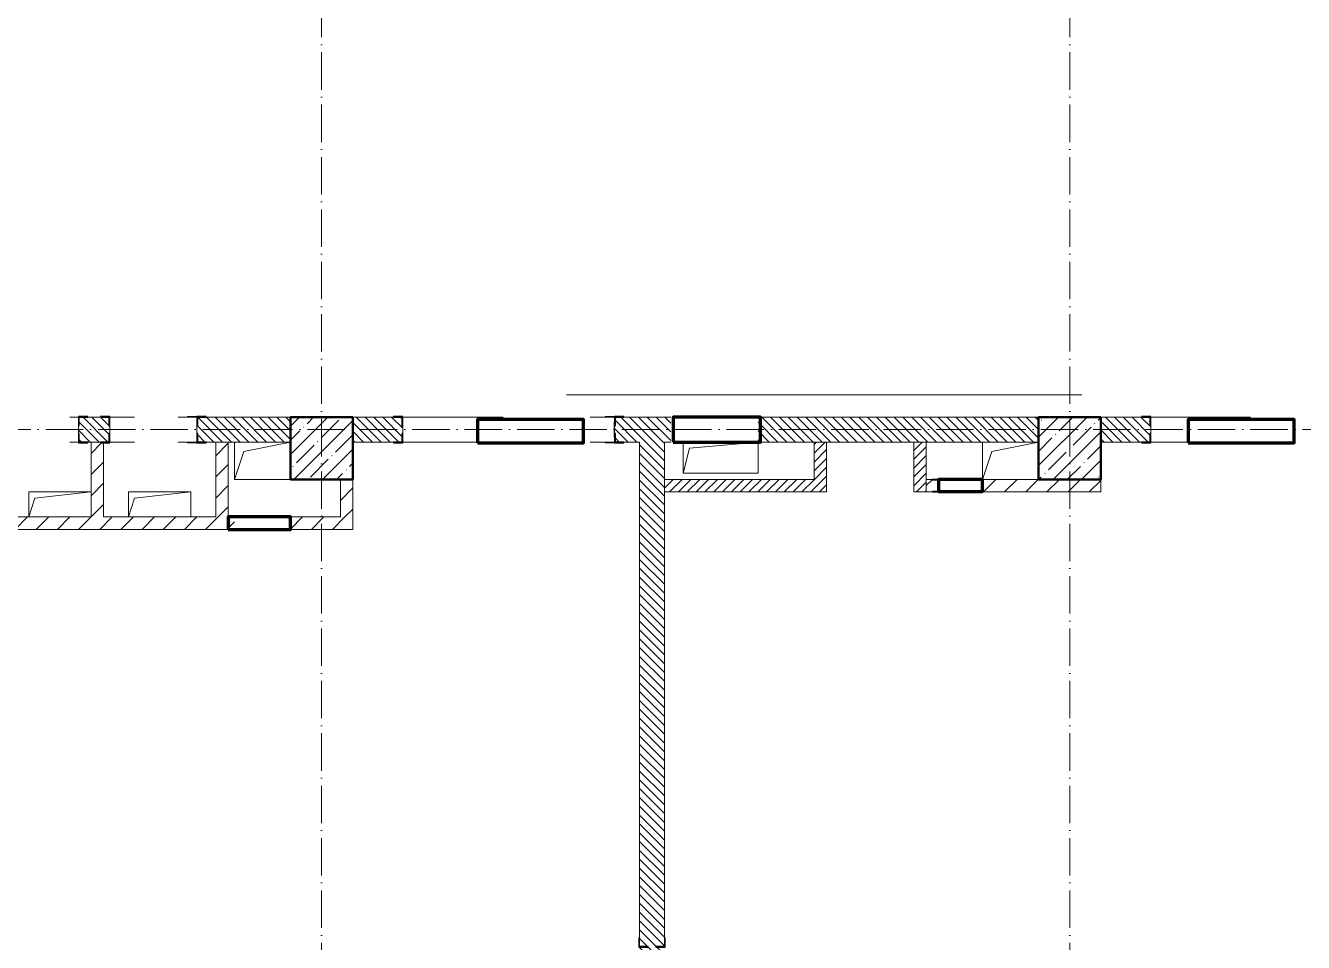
# Model space of a CAD drawing. Header units: millimetres. Extents: x -356862 to 418287, y 0 to 839748.
# Drawn here: x 170004 to 180254, y 517984 to 525337 of the extents above; entities that cross this region are included whole.
import ezdxf

# ---------------------------------------------------------------- set-up
doc = ezdxf.new("R2010")
doc.units = ezdxf.units.MM
doc.linetypes.add('50_200_ШТРИХ_1Т_ш5_п1_п1_', pattern=[700, 500, -100, 0, -100])
for name, color, linetype, lineweight in [('9.7) Заделка 956 шт', 6, 'Continuous', 158), ('A-DETL-GENF-OTLN-2', 7, 'Continuous', 5), ('A-FLOR-____-OTLN', 7, 'Continuous', 9), ('A-GENM-____-MCUT', 7, 'Continuous', 25), ('A-GENM-____-OTLN', 7, 'Continuous', 9), ('A-GENM-____-OTLN-1', 7, 'Continuous', 25), ('A-WALL-____-MCUT', 7, 'Continuous', 13), ('A-WALL-____-PATT-1', 7, 'Continuous', 9), ('A-WALL-FNSH-MCUT-1', 7, 'Continuous', 9), ('I-WALL-____-OTLN', 7, 'Continuous', 9), ('S-COLS-____-MCUT', 7, 'Continuous', 50), ('S-COLS-____-OTLN', 7, 'Continuous', 9), ('S-GRID-____-OTLN-1', 7, '50_200_ШТРИХ_1Т_ш5_п1_п1_', 9)]:
    doc.layers.add(name, color=color, linetype=linetype, lineweight=lineweight)
doc.layers.add('A-DETL-GENF-OTLN-3', color=9, linetype='Continuous', lineweight=9, true_color=0x808080)
pattern_1 = [(135, (142429.057, 459015.94), (-35.35534, -35.35534), [])]
pattern_2 = [(45, (142429.06, 459015.94), (-84.85281, 84.85281), [])]
pattern_3 = [(45, (142429.057, 459015.94), (-35.35534, 35.35534), [])]

# ---------------------------------------------------------------- blocks, each defined once
blk = doc.blocks.new('BSC_Колонна _Прямоугольная - 500х500-V15-АР1_План отверстий 3 этажа в осях 1-64_Ю-ЯЯ')
at = {"layer": 'S-COLS-____-OTLN'}
h = blk.add_hatch(dxfattribs=at)
h.set_pattern_fill('FP_22', color=256, style=0, pattern_type=2)
h.set_pattern_definition([(45, (-35950, -62931.04), (-114.04925, 114.04925), []), (45, (-35835.95, -62931.04), (-114.04925, 114.04925), [201.613, -40.323, 3.353, -36.97])])
h.paths.add_polyline_path([(-250, -250), (250, -250), (250, 250), (-250, 250)], flags=0)
at = {"layer": 'S-COLS-____-MCUT'}
for p, q in [((250, 250), (-250, 250)), ((-250, 250), (-250, -250)), ((250, -250), (250, 250)), ((-250, -250), (250, -250))]:
    blk.add_line(p, q, dxfattribs=at)
blk = doc.blocks.new('BSC_Колонна _Прямоугольная - 500х500-V49-АР1_План отверстий 3 этажа в осях 1-64_Ю-ЯЯ')
at = {"layer": 'S-COLS-____-OTLN'}
h = blk.add_hatch(dxfattribs=at)
h.set_pattern_fill('FP_57', color=256, style=0, pattern_type=2)
h.set_pattern_definition([(45, (-29950, -62931.04), (-114.04925, 114.04925), []), (45, (-29835.95, -62931.04), (-114.04925, 114.04925), [201.613, -40.323, 3.353, -36.97])])
h.paths.add_polyline_path([(-250, -250), (250, -250), (250, 250), (-250, 250)], flags=0)
at = {"layer": 'S-COLS-____-MCUT'}
for p, q in [((250, 250), (-250, 250)), ((-250, 250), (-250, -250)), ((250, -250), (250, 250)), ((-250, -250), (250, -250))]:
    blk.add_line(p, q, dxfattribs=at)
blk = doc.blocks.new('Фахверк_СКБ_Уголок - 200_3960-28268576-АР1_План отверстий 3 этажа в осях 1-64_Ю-ЯЯ')
at = {"layer": 'A-GENM-____-MCUT'}
for p, q in [((200, 156), (125, 156)), ((125, 156), (125, 81)), ((131, 81), (131, 150)), ((131, 150), (200, 150)), ((200, 150), (200, 156)), ((125, 81), (131, 81)), ((131, 19), (125, 19)), ((125, 19), (125, -56)), ((131, -50), (131, 19)), ((125, -56), (200, -56)), ((200, -50), (131, -50)), ((200, -56), (200, -50))]:
    blk.add_line(p, q, dxfattribs=at)
blk = doc.blocks.new('Фахверк_СКБ_Уголок - 200_3960_зеркало-28268689-АР1_План отверстий 3 этажа в осях 1-64_Ю-ЯЯ')
at = {"layer": 'A-GENM-____-MCUT'}
for p, q in [((200, 156), (125, 156)), ((125, 156), (125, 81)), ((131, 81), (131, 150)), ((131, 150), (200, 150)), ((200, 150), (200, 156)), ((125, 81), (131, 81)), ((131, 19), (125, 19)), ((125, 19), (125, -56)), ((131, -50), (131, 19)), ((125, -56), (200, -56)), ((200, -50), (131, -50)), ((200, -56), (200, -50))]:
    blk.add_line(p, q, dxfattribs=at)
blk = doc.blocks.new('154_Стойка_СКБ_Уголок - СМ-2180_200-28268025-АР1_План отверстий 3 этажа в осях 1-64_Ю-ЯЯ')
at = {"layer": 'A-GENM-____-MCUT'}
for p, q in [((125, 156), (125, 81)), ((200, 156), (125, 156)), ((131, 81), (131, 150)), ((131, 150), (200, 150)), ((200, 150), (200, 156)), ((125, 81), (131, 81)), ((131, 19), (125, 19)), ((125, 19), (125, -56)), ((131, -50), (131, 19)), ((125, -56), (200, -56)), ((200, -50), (131, -50)), ((200, -56), (200, -50))]:
    blk.add_line(p, q, dxfattribs=at)
blk = doc.blocks.new('Стойка_Влож_Уголок_Опорный - Уголок-28213941-АР1_План отверстий 3 этажа в осях 1-64_Ю-ЯЯ')
at = {"layer": 'A-GENM-____-OTLN'}
for p, q in [((-212, -6), (-212, 0)), ((0, 0), (0, -6)), ((-212, -75), (-212, -6)), ((-212, -6), (-206, -6)), ((-212, -75), (-206, -75)), ((-6, -6), (0, -6)), ((-6, -75), (0, -75)), ((0, -6), (0, -75))]:
    blk.add_line(p, q, dxfattribs=at)
blk = doc.blocks.new('154_Стойка_СКБ_Уголок - СМ-2480_200-28346303-АР1_План отверстий 3 этажа в осях 1-64_Ю-ЯЯ')
at = {"layer": 'A-GENM-____-MCUT'}
for p, q in [((125, 156), (125, 81)), ((200, 156), (125, 156)), ((131, 81), (131, 150)), ((131, 150), (200, 150)), ((200, 150), (200, 156)), ((125, 81), (131, 81)), ((131, 19), (125, 19)), ((125, 19), (125, -56)), ((131, -50), (131, 19)), ((125, -56), (200, -56)), ((200, -50), (131, -50)), ((200, -56), (200, -50))]:
    blk.add_line(p, q, dxfattribs=at)
blk = doc.blocks.new('Стойка_Влож_Полоса боковая - Полоса-V164-АР1_План отверстий 3 этажа в осях 1-64_Ю-ЯЯ')
at = {"layer": 'A-GENM-____-OTLN'}
for p, q in [((-5, 60), (0, 60)), ((-5, -60), (-5, 60)), ((0, 31), (0, -31)), ((0, -60), (-5, -60))]:
    blk.add_line(p, q, dxfattribs=at)
blk = doc.blocks.new('Фахверк_СКБ_Уголок - 200_3960-28339211-АР1_План отверстий 3 этажа в осях 1-64_Ю-ЯЯ')
at = {"layer": 'A-GENM-____-MCUT'}
for p, q in [((125, 156), (50, 156)), ((50, 156), (50, 150)), ((50, 150), (119, 150)), ((119, 150), (119, 81)), ((125, 81), (125, 156)), ((119, 81), (125, 81)), ((125, 19), (119, 19)), ((119, 19), (119, -50)), ((125, -56), (125, 19)), ((119, -50), (50, -50)), ((50, -50), (50, -56)), ((50, -56), (125, -56))]:
    blk.add_line(p, q, dxfattribs=at)
blk = doc.blocks.new('AR_Отверстие прямоугольное _в плите_ - AR_Отверстие прямоугольное _в плите_-30229432-АР1_План отверстий 3 этажа в осях 1-64_Ю-ЯЯ')
at = {"layer": 'A-GENM-____-OTLN'}
for p, q in [((250, 100), (-250, 100)), ((-250, 100), (-250, -100)), ((-250, -100), (-200, 50)), ((-200, 50), (250, 100))]:
    blk.add_line(p, q, dxfattribs=at)
blk = doc.blocks.new('AR_Отверстие прямоугольное _в плите_ - AR_Отверстие прямоугольное _в плите_-V165-АР1_План отверстий 3 этажа в осях 1-64_Ю-ЯЯ')
at = {"layer": 'A-GENM-____-OTLN'}
for p, q in [((250, 100), (-250, 100)), ((-250, 100), (-250, -100)), ((-250, -100), (-200, 50)), ((-200, 50), (250, 100)), ((250, -100), (250, 100))]:
    blk.add_line(p, q, dxfattribs=at)
blk = doc.blocks.new('AR_Отверстие прямоугольное _в плите_ - AR_Отверстие прямоугольное _в плите_-30459255-АР1_План отверстий 3 этажа в осях 1-64_Ю-ЯЯ')
at = {"layer": 'A-GENM-____-OTLN'}
for p, q in [((-300, 125), (-300, -125)), ((-250, 75), (300, 125)), ((300, -125), (300, 125)), ((-300, -125), (-250, 75)), ((-300, -125), (300, -125))]:
    blk.add_line(p, q, dxfattribs=at)
blk = doc.blocks.new('AR_Отверстие прямоугольное _в плите_ - AR_Отверстие прямоугольное _в плите_-30552670-АР1_План отверстий 3 этажа в осях 1-64_Ю-ЯЯ')
at = {"layer": 'A-GENM-____-OTLN'}
for p, q in [((-225, 150), (-225, -150)), ((-150, 75), (225, 150)), ((-225, -150), (-150, 75)), ((-225, -150), (225, -150))]:
    blk.add_line(p, q, dxfattribs=at)
blk = doc.blocks.new('AR_Отверстие прямоугольное _в плите_ - AR_Отверстие прямоугольное _в плите_-V198-АР1_План отверстий 3 этажа в осях 1-64_Ю-ЯЯ')
at = {"layer": 'A-GENM-____-OTLN'}
for p, q in [((-225, 150), (-225, -150)), ((-150, 75), (225, 150)), ((-225, -150), (-150, 75))]:
    blk.add_line(p, q, dxfattribs=at)
blk = doc.blocks.new('154_Фахверк_СКБ_Швеллер - Тип_100_3960_зеркало-36793856-АР1_План отверстий 3 этажа в осях 1-64_Ю-ЯЯ')
at = {"layer": 'A-GENM-____-MCUT'}
for p, q in [((175, 50), (125, 50)), ((125, 50), (125, -50)), ((128, 47), (175, 47)), ((128, -47), (128, 47)), ((175, 47), (175, 50)), ((125, -50), (175, -50)), ((175, -47), (128, -47)), ((175, -50), (175, -47))]:
    blk.add_line(p, q, dxfattribs=at)
blk = doc.blocks.new('DET_L_Имитация разреза_ISO2-5 - Низ-29858842-АР1_План отверстий 3 этажа в осях 1-64_Ю-ЯЯ')
at = {"layer": 'A-DETL-GENF-OTLN-3'}
blk.add_line((143, 0), (4276, 0), dxfattribs=at)

msp = doc.modelspace()

# ---------------------------------------------------------------- hatches: boundary and pattern name
at = {"layer": 'A-WALL-____-PATT-1'}
h = msp.add_hatch(dxfattribs=at)
h.set_pattern_fill('FP_9', color=256, style=0, pattern_type=2)
h.set_pattern_definition(pattern_1)
h.paths.add_polyline_path([(171629.0567, 521996.983), (172129.0567, 521996.983), (172129.0567, 522196.983), (171385.0567, 522196.983), (171385.0567, 522127.983), (171379.0567, 522127.983), (171379.0567, 522065.983), (171385.0567, 522065.983), (171385.0567, 521996.983), (171529.0567, 521996.983)], flags=0)
h.paths.add_polyline_path([(170435.0567, 521996.983), (170673.0567, 521996.983), (170673.0567, 522065.983), (170679.0567, 522065.983), (170679.0567, 522127.983), (170673.0567, 522127.983), (170673.0567, 522196.983), (170435.0567, 522196.983), (170435.0567, 522127.983), (170429.0567, 522127.983), (170429.0567, 522065.983), (170435.0567, 522065.983)], flags=0)
h.paths.add_polyline_path([(169629.0567, 521996.983), (169723.0567, 521996.983), (169723.0567, 522065.983), (169729.0567, 522065.983), (169729.0567, 522127.983), (169723.0567, 522127.983), (169723.0567, 522196.983), (169629.0567, 522196.983), (169629.0567, 522102.983)], flags=0)
h = msp.add_hatch(dxfattribs=at)
h.set_pattern_fill('FP_9', color=256, style=0, pattern_type=2)
h.set_pattern_definition(pattern_1)
h.paths.add_polyline_path([(178129.0567, 521996.983), (178129.0567, 522196.983), (175879.0567, 522196.983), (175879.0567, 521996.983), (177764.3165, 521996.983)], flags=0)
h.paths.add_polyline_path([(174735.0567, 521996.983), (175179.0567, 521996.983), (175179.0567, 522196.983), (174735.0567, 522196.983), (174735.0567, 522127.983), (174729.0567, 522127.983), (174729.0567, 522065.983), (174735.0567, 522065.983), (174735.0567, 522036.983)], flags=0)
h.paths.add_polyline_path([(172954.0567, 521996.983), (173023.0567, 521996.983), (173023.0567, 522065.983), (173029.0567, 522065.983), (173029.0567, 522127.983), (173023.0567, 522127.983), (173023.0567, 522196.983), (172629.0567, 522196.983), (172629.0567, 521996.983)], flags=0)
h = msp.add_hatch(dxfattribs=at)
h.set_pattern_fill('FP_9', color=256, style=0, pattern_type=2)
h.set_pattern_definition(pattern_1)
h.paths.add_polyline_path([(178954.0567, 521996.983), (179023.0567, 521996.983), (179023.0567, 522065.983), (179029.0567, 522065.983), (179029.0567, 522127.983), (179023.0567, 522127.983), (179023.0567, 522196.983), (178629.0567, 522196.983), (178629.0567, 521996.983), (178823.0567, 521996.983)], flags=0)
h.paths.add_polyline_path([(180735.0567, 521996.983), (181129.0567, 521996.983), (181129.0567, 522196.983), (180735.0567, 522196.983), (180735.0567, 522127.983), (180729.0567, 522127.983), (180729.0567, 522065.983), (180735.0567, 522065.983), (180735.0567, 522036.983)], flags=0)
h = msp.add_hatch(dxfattribs=at)
h.set_pattern_fill('FP_7', color=256, style=0, pattern_type=2)
h.set_pattern_definition(pattern_2)
h.paths.add_polyline_path([(170629.0567, 521396.983), (170629.0567, 521990.983), (170604.0567, 521990.983), (170604.0567, 521996.983), (170529.0567, 521996.983), (170529.0567, 521396.983), (170604.0567, 521396.983)], flags=0)
h = msp.add_hatch(dxfattribs=at)
h.set_pattern_fill('FP_7', color=256, style=0, pattern_type=2)
h.set_pattern_definition(pattern_2)
h.paths.add_polyline_path([(171629.0567, 521396.983), (171629.0567, 521996.983), (171529.0567, 521996.983), (171529.0567, 521396.983)], flags=0)
h = msp.add_hatch(dxfattribs=at)
h.set_pattern_fill('FP_9', color=256, style=0, pattern_type=2)
h.set_pattern_definition(pattern_1)
h.paths.add_polyline_path([(175129.0567, 514446.983), (175129.0567, 517946.983), (175060.0567, 517946.983), (175060.0567, 517952.983), (175129.0567, 517952.983), (175129.0567, 521996.983), (174929.0567, 521996.983), (174929.0567, 517952.983), (174998.0567, 517952.983), (174998.0567, 517946.983), (174929.0567, 517946.983), (174929.0567, 514446.983), (175113.1201, 514446.983)], flags=0)
h = msp.add_hatch(dxfattribs=at)
h.set_pattern_fill('FP_8', color=256, style=0, pattern_type=2)
h.set_pattern_definition(pattern_3)
h.paths.add_polyline_path([(176429.0567, 521596.983), (176429.0567, 521996.983), (176329.0567, 521996.983), (176329.0567, 521596.983)], flags=0)
h = msp.add_hatch(dxfattribs=at)
h.set_pattern_fill('FP_8', color=256, style=0, pattern_type=2)
h.set_pattern_definition(pattern_3)
h.paths.add_polyline_path([(177229.0567, 521596.983), (177229.0567, 521996.983), (177129.0567, 521996.983), (177129.0567, 521596.983)], flags=0)
h = msp.add_hatch(dxfattribs=at)
h.set_pattern_fill('FP_7', color=256, style=0, pattern_type=2)
h.set_pattern_definition(pattern_2)
h.paths.add_polyline_path([(172629.0567, 521396.983), (172629.0567, 521696.983), (172529.0567, 521696.983), (172529.0567, 521396.983)], flags=0)
h = msp.add_hatch(dxfattribs=at)
h.set_pattern_fill('FP_8', color=256, style=0, pattern_type=2)
h.set_pattern_definition(pattern_3)
h.paths.add_polyline_path([(175129.0567, 521596.983), (176329.0567, 521596.983), (176329.0567, 521696.983), (175129.0567, 521696.983)], flags=0)
h = msp.add_hatch(dxfattribs=at)
h.set_pattern_fill('FP_7', color=256, style=0, pattern_type=2)
h.set_pattern_definition(pattern_2)
h.paths.add_polyline_path([(177279.0567, 521596.983), (177279.0567, 521599.983), (177326.0567, 521599.983), (177326.0567, 521693.983), (177279.0567, 521693.983), (177279.0567, 521696.983), (177229.0567, 521696.983), (177229.0567, 521596.983)], flags=0)
h.paths.add_polyline_path([(178629.0567, 521596.983), (178629.0567, 521696.983), (177679.0567, 521696.983), (177679.0567, 521596.983), (178129.0567, 521596.983)], flags=0)
h = msp.add_hatch(dxfattribs=at)
h.set_pattern_fill('FP_7', color=256, style=0, pattern_type=2)
h.set_pattern_definition(pattern_2)
h.paths.add_polyline_path([(172629.0567, 521296.983), (172629.0567, 521396.983), (172129.0567, 521396.983), (172129.0567, 521296.983), (172461.9237, 521296.983)], flags=0)
h.paths.add_polyline_path([(171679.0567, 521296.983), (171679.0567, 521396.983), (167309.0567, 521396.983), (167309.0567, 521296.983), (170694.4594, 521296.983)], flags=0)

# ---------------------------------------------------------------- linework, layer by layer
at = {"layer": '9.7) Заделка 956 шт'}
for points in [[(173629.0567, 521990.983), (174479.0567, 521990.983), (174479.0567, 522177.4324), (173629.0567, 522177.4324)], [(175199.0567, 521996.983), (175899.0567, 521996.983), (175899.0567, 522196.983), (175199.0567, 522196.983)], [(179329.0567, 521990.983), (180179.0567, 521990.983), (180179.0567, 522177.4324), (179329.0567, 522177.4324)], [(177326.0567, 521599.983), (177679.0567, 521599.983), (177679.0567, 521696.983), (177326.0567, 521696.983)], [(171629.0567, 521296.983), (172129.0567, 521296.983), (172129.0567, 521396.983), (171629.0567, 521396.983)]]:
    msp.add_lwpolyline(points, close=True, dxfattribs=at)
at = {"layer": 'A-FLOR-____-OTLN'}
for p, q in [((171679.265, 521696.983), (171679.265, 521996.983)), ((175279.0567, 521746.983), (175279.0567, 521996.983)), ((175879.0567, 521996.983), (175879.0567, 521746.983)), ((177679.0567, 521696.983), (177679.0567, 521996.983)), ((175879.0567, 521746.983), (175279.0567, 521746.983)), ((172129.0567, 521696.983), (171679.265, 521696.983)), ((170029.0567, 521596.983), (170529.0567, 521596.983)), ((170029.0567, 521396.983), (170029.0567, 521596.983)), ((170829.0567, 521596.983), (171329.0567, 521596.983)), ((170829.0567, 521396.983), (170829.0567, 521596.983)), ((171329.0567, 521596.983), (171329.0567, 521396.983))]:
    msp.add_line(p, q, dxfattribs=at)
at = {"layer": 'A-WALL-____-MCUT'}
for p, q in [((170604.0567, 522196.983), (170504.0567, 522196.983)), ((172129.0567, 522196.983), (171454.0567, 522196.983)), ((172954.0567, 522196.983), (172629.0567, 522196.983)), ((175179.0567, 522196.983), (174804.0567, 522196.983)), ((178129.0567, 522196.983), (175879.0567, 522196.983)), ((178954.0567, 522196.983), (178629.0567, 522196.983)), ((170429.0567, 522127.983), (170429.0567, 522065.983)), ((170679.0567, 522065.983), (170679.0567, 522127.983)), ((171379.0567, 522127.983), (171379.0567, 522065.983)), ((173029.0567, 522065.983), (173029.0567, 522127.983)), ((179029.0567, 522065.983), (179029.0567, 522127.983)), ((170604.0567, 521996.983), (170504.0567, 521996.983)), ((171454.0567, 521996.983), (172129.0567, 521996.983)), ((172629.0567, 521996.983), (172954.0567, 521996.983)), ((174804.0567, 521996.983), (174929.0567, 521996.983)), ((174929.0567, 521996.983), (174929.0567, 518021.983)), ((175129.0567, 518021.983), (175129.0567, 521996.983)), ((175129.0567, 521996.983), (175179.0567, 521996.983)), ((175879.0567, 521996.983), (178129.0567, 521996.983)), ((178629.0567, 521996.983), (178954.0567, 521996.983))]:
    msp.add_line(p, q, dxfattribs=at)
at = {"layer": 'A-WALL-FNSH-MCUT-1'}
for p, q in [((170529.0567, 521996.983), (170529.0567, 521396.983)), ((170629.0567, 521396.983), (170629.0567, 521990.983)), ((171529.0567, 521996.983), (171529.0567, 521396.983)), ((171629.0567, 521396.983), (171629.0567, 521996.983)), ((176329.0567, 521996.983), (176329.0567, 521696.983)), ((176429.0567, 521596.983), (176429.0567, 521996.983)), ((177129.0567, 521996.983), (177129.0567, 521596.983)), ((177229.0567, 521596.983), (177229.0567, 521996.983)), ((172529.0567, 521696.983), (172529.0567, 521396.983)), ((172629.0567, 521296.983), (172629.0567, 521696.983)), ((176329.0567, 521696.983), (175129.0567, 521696.983)), ((177279.0567, 521696.983), (177229.0567, 521696.983)), ((177229.0567, 521696.983), (177229.0567, 521596.983)), ((178129.0567, 521696.983), (177679.0567, 521696.983)), ((178629.0567, 521596.983), (178629.0567, 521696.983)), ((175129.0567, 521596.983), (176429.0567, 521596.983)), ((177129.0567, 521596.983), (177229.0567, 521596.983)), ((177229.0567, 521596.983), (177279.0567, 521596.983)), ((177679.0567, 521596.983), (178629.0567, 521596.983)), ((170529.0567, 521396.983), (169629.0567, 521396.983)), ((171529.0567, 521396.983), (170629.0567, 521396.983)), ((171679.0567, 521396.983), (171629.0567, 521396.983)), ((172529.0567, 521396.983), (172129.0567, 521396.983)), ((167059.0567, 521296.983), (171679.0567, 521296.983)), ((172129.0567, 521296.983), (172629.0567, 521296.983))]:
    msp.add_line(p, q, dxfattribs=at)
at = {"layer": 'I-WALL-____-OTLN'}
for p, q in [((170359.0567, 522196.983), (170429.0567, 522196.983)), ((170679.0567, 522196.983), (170879.0567, 522196.983)), ((171229.0567, 522196.983), (171379.0567, 522196.983)), ((173029.0567, 522196.983), (173834.0567, 522196.983)), ((174534.0567, 522196.983), (174729.0567, 522196.983)), ((179029.0567, 522196.983), (179829.0567, 522196.983)), ((170429.0567, 521996.983), (170359.0567, 521996.983)), ((170879.0567, 521996.983), (170679.0567, 521996.983)), ((171379.0567, 521996.983), (171229.0567, 521996.983)), ((173834.0567, 521996.983), (173029.0567, 521996.983)), ((174729.0567, 521996.983), (174534.0567, 521996.983)), ((179829.0567, 521996.983), (179029.0567, 521996.983))]:
    msp.add_line(p, q, dxfattribs=at)
at = {"layer": 'S-GRID-____-OTLN-1', "color": 251, "ltscale": 0.6, "true_color": 0x636466}
for p, q in [((172379.0567, 549908.7924), (172379.0567, 511907.5288)), ((178379.0567, 549908.7924), (178379.0567, 511907.5288)), ((246503.4633, 522096.983), (137760.2865, 522096.983))]:
    msp.add_line(p, q, dxfattribs=at)

# ---------------------------------------------------------------- block references
at = {"layer": 'A-DETL-GENF-OTLN-2', "rotation": 180}
msp.add_blockref('DET_L_Имитация разреза_ISO2-5 - Низ-29858842-АР1_План отверстий 3 этажа в осях 1-64_Ю-ЯЯ', (178620.3136, 522376.983), dxfattribs=at)
at = {"layer": 'A-GENM-____-OTLN'}
for p, rotation in [((171379.0567, 521990.983), 269.9999999999995), ((174729.0567, 521990.983), 269.9999999999996)]:
    msp.add_blockref('Стойка_Влож_Уголок_Опорный - Уголок-28213941-АР1_План отверстий 3 этажа в осях 1-64_Ю-ЯЯ', p, dxfattribs=dict(at, rotation=rotation))
for name, p in [('Стойка_Влож_Полоса боковая - Полоса-V164-АР1_План отверстий 3 этажа в осях 1-64_Ю-ЯЯ', (174729.0567, 522096.983)), ('AR_Отверстие прямоугольное _в плите_ - AR_Отверстие прямоугольное _в плите_-30552670-АР1_План отверстий 3 этажа в осях 1-64_Ю-ЯЯ', (171904.265, 521846.983)), ('AR_Отверстие прямоугольное _в плите_ - AR_Отверстие прямоугольное _в плите_-30459255-АР1_План отверстий 3 этажа в осях 1-64_Ю-ЯЯ', (175579.0567, 521871.983)), ('AR_Отверстие прямоугольное _в плите_ - AR_Отверстие прямоугольное _в плите_-V198-АР1_План отверстий 3 этажа в осях 1-64_Ю-ЯЯ', (177904.0567, 521846.983)), ('AR_Отверстие прямоугольное _в плите_ - AR_Отверстие прямоугольное _в плите_-30229432-АР1_План отверстий 3 этажа в осях 1-64_Ю-ЯЯ', (170279.0567, 521496.983)), ('AR_Отверстие прямоугольное _в плите_ - AR_Отверстие прямоугольное _в плите_-V165-АР1_План отверстий 3 этажа в осях 1-64_Ю-ЯЯ', (171079.0567, 521496.983))]:
    msp.add_blockref(name, p, dxfattribs=at)
at = {"layer": 'A-GENM-____-OTLN-1'}
for name, p in [('Фахверк_СКБ_Уголок - 200_3960-28268576-АР1_План отверстий 3 этажа в осях 1-64_Ю-ЯЯ', (170304.0567, 522046.983)), ('154_Стойка_СКБ_Уголок - СМ-2180_200-28268025-АР1_План отверстий 3 этажа в осях 1-64_Ю-ЯЯ', (171254.0567, 522046.983)), ('154_Стойка_СКБ_Уголок - СМ-2480_200-28346303-АР1_План отверстий 3 этажа в осях 1-64_Ю-ЯЯ', (174604.0567, 522046.983))]:
    msp.add_blockref(name, p, dxfattribs=at)
for name, p, rotation in [('Фахверк_СКБ_Уголок - 200_3960_зеркало-28268689-АР1_План отверстий 3 этажа в осях 1-64_Ю-ЯЯ', (170804.0567, 522146.983), 180), ('Фахверк_СКБ_Уголок - 200_3960-28268576-АР1_План отверстий 3 этажа в осях 1-64_Ю-ЯЯ', (173154.0567, 522146.983), 180), ('Фахверк_СКБ_Уголок - 200_3960-28268576-АР1_План отверстий 3 этажа в осях 1-64_Ю-ЯЯ', (179154.0567, 522146.983), 180), ('154_Фахверк_СКБ_Швеллер - Тип_100_3960_зеркало-36793856-АР1_План отверстий 3 этажа в осях 1-64_Ю-ЯЯ', (177454.0567, 521646.983), 180), ('Фахверк_СКБ_Уголок - 200_3960-28339211-АР1_План отверстий 3 этажа в осях 1-64_Ю-ЯЯ', (174979.0567, 518071.983), 269.9999999999999)]:
    msp.add_blockref(name, p, dxfattribs=dict(at, rotation=rotation))
at = {"layer": 'S-COLS-____-OTLN'}
for name, p in [('BSC_Колонна _Прямоугольная - 500х500-V49-АР1_План отверстий 3 этажа в осях 1-64_Ю-ЯЯ', (172379.0567, 521946.983)), ('BSC_Колонна _Прямоугольная - 500х500-V15-АР1_План отверстий 3 этажа в осях 1-64_Ю-ЯЯ', (178379.0567, 521946.983))]:
    msp.add_blockref(name, p, dxfattribs=at)

doc.saveas('drawing.dxf')
